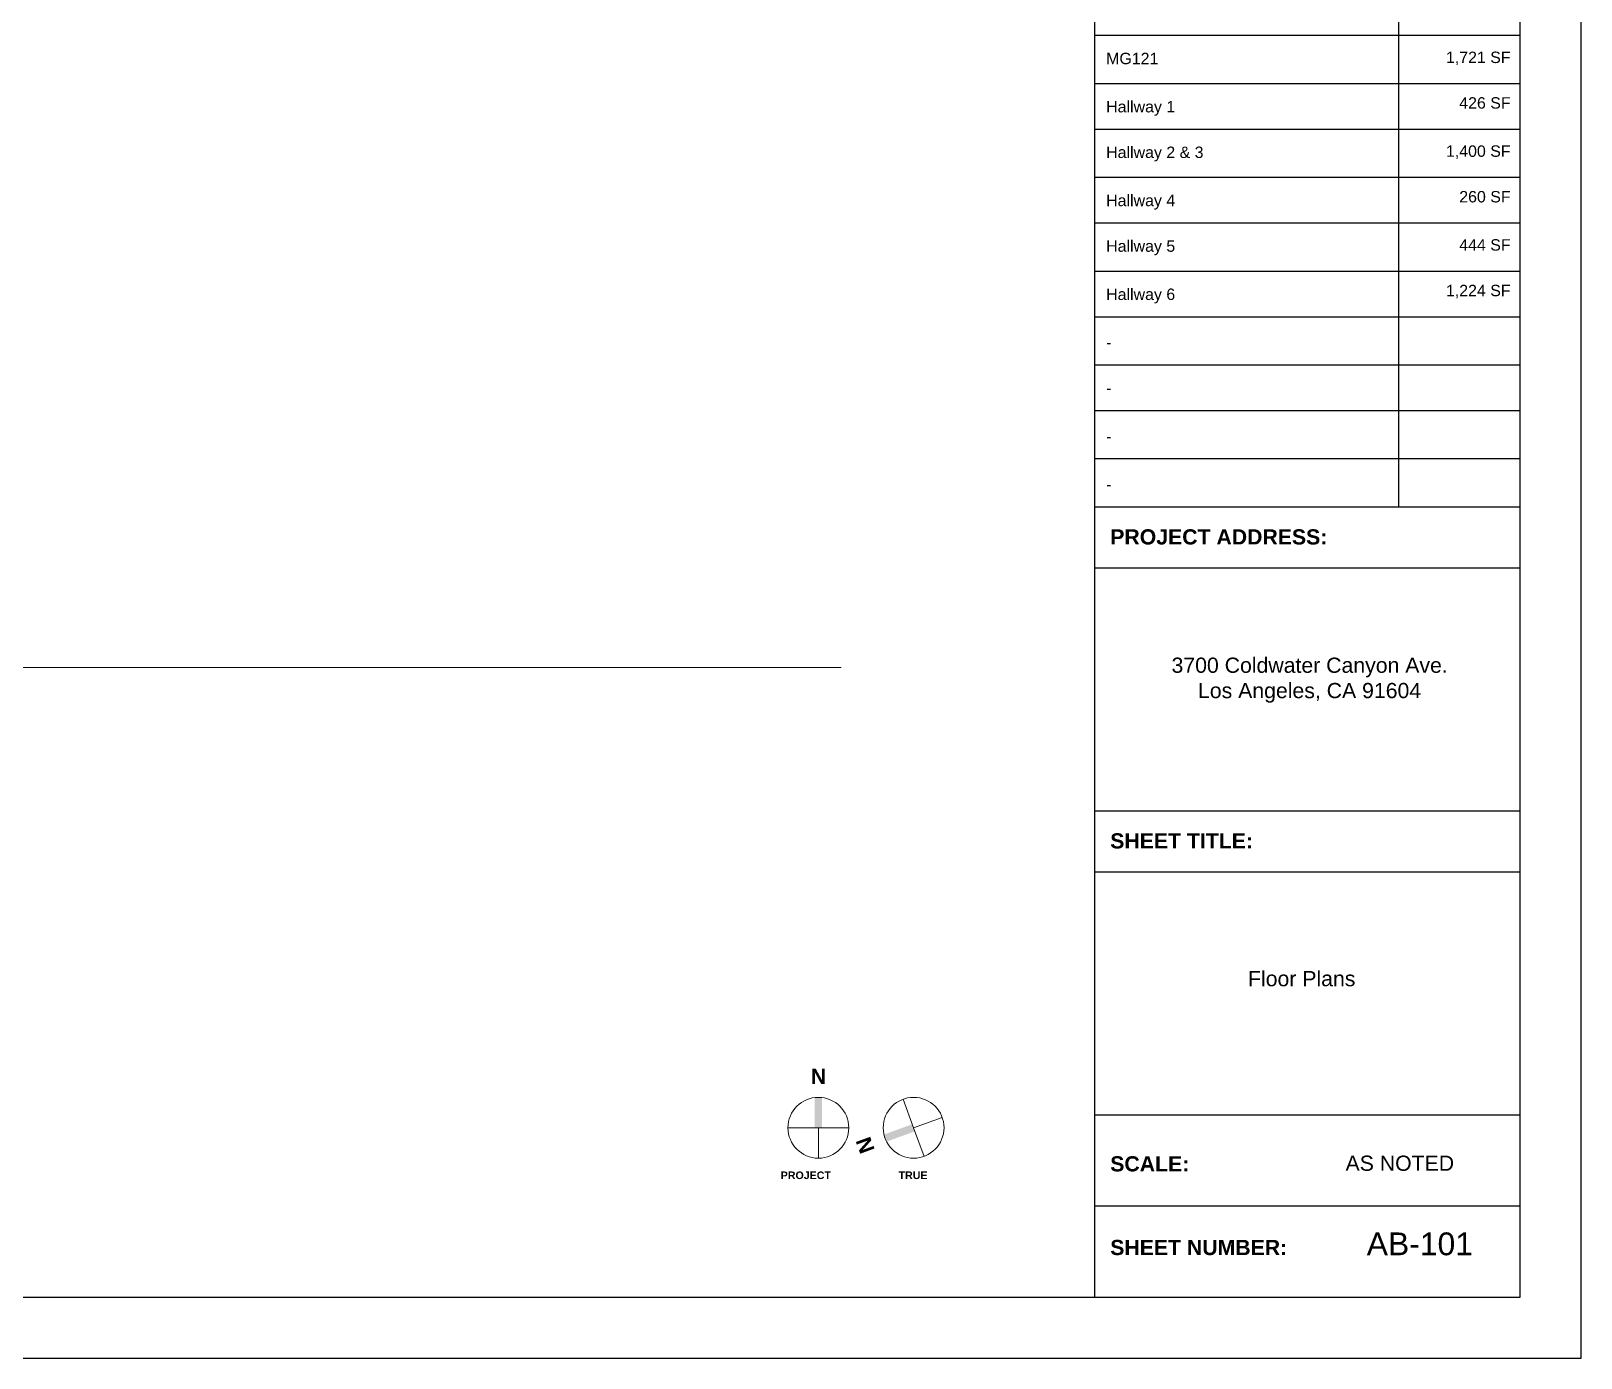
# Model space of a CAD drawing. Header units: inches. Extents: x -2078 to 106214, y -964 to 6385.
# Drawn here: x 15662 to 16886, y 2929 to 3976 of the extents above; entities that cross this region are included whole.
import ezdxf

# ---------------------------------------------------------------- set-up
doc = ezdxf.new("R2010")
doc.units = ezdxf.units.IN
doc.header["$MEASUREMENT"] = 0
for name, color, linetype, lineweight in [('A-ANNO', 2, 'Continuous', 5), ('A-DETAIL-2', 20, 'Continuous', 25), ('A-DETAIL-3', 40, 'Continuous', 15)]:
    doc.layers.add(name, color=color, linetype=linetype, lineweight=lineweight)
doc.layers.add('A-TB', color=7, linetype='Continuous')
doc.styles.add('Arial_3', font='arial.ttf', dxfattribs={"height": 0.125})
doc.styles.add('Arial_4', font='arial.ttf', dxfattribs={"height": 3})
doc.styles.add('Arial_5', font='arial.ttf', dxfattribs={"height": 0.09375})
doc.styles.add('Arial_B_2', font='arialbd.ttf', dxfattribs={"height": 0.125})
doc.styles.add('Arial_B_3', font='arialbd.ttf', dxfattribs={"height": 0.0625})

# ---------------------------------------------------------------- blocks, each defined once
blk = doc.blocks.new('north arrow - north arrow-1258243-Floor Plans')
at = {"layer": 'A-ANNO'}
h = blk.add_hatch(color=256, dxfattribs=at)
edge = h.paths.add_edge_path()
edge.add_line((0.031, 0), (-0.031, 0))
edge.add_line((-0.031, 0), (-0.031, 0.248))
edge.add_arc((0, 0), 0.25, 82.8192, 97.1808, ccw=False)
edge.add_line((0.031, 0.248), (0.031, 0))
at = {"layer": 'A-ANNO', "lineweight": 20}
for q in [(-0.25, 0), (0.25, 0), (0, -0.25)]:
    blk.add_line((0, 0), q, dxfattribs=at)
at = {"layer": 'A-ANNO'}
blk.add_circle((0, 0), 0.25, dxfattribs=at)
at = {"layer": 'A-ANNO', "insert": (-0.062, 0.486), "char_height": 0.125, "width": 0.1515, "attachment_point": 1, "style": 'Arial_B_2', "bg_fill": 3, "box_fill_scale": 1.25, "bg_fill_color": 256, "bg_fill_true_color": 13158600, "bg_fill_transparency": 0}
blk.add_mtext('\\fArial|b1|i0|c0|p34|;N', dxfattribs=at)
blk = doc.blocks.new('JC_TB_48x36 - JC_TB_3624-1264225-Floor Plans')
at = {"layer": 'A-TB'}
for p, q in [((47.997, -11.988), (47.997, 24.012)), ((43.997, 23.512), (43.997, -11.488)), ((47.497, -11.488), (47.497, 23.512)), ((43.997, -4.988), (47.497, -4.988)), ((43.997, -5.488), (47.497, -5.488)), ((43.997, -7.488), (47.497, -7.488)), ((43.997, -7.988), (47.497, -7.988)), ((43.997, -9.988), (47.497, -9.988)), ((47.497, -10.738), (43.997, -10.738)), ((0.747, -11.488), (47.497, -11.488)), ((-0.003, -11.988), (47.997, -11.988))]:
    blk.add_line(p, q, dxfattribs=at)
at = {"layer": 'A-TB', "char_height": 0.125, "attachment_point": 1, "bg_fill": 2}
for s, insert, width, style in [('PROJECT ADDRESS:', (44.126, -5.172), 2.14941, 'Arial_B_2'), ('SHEET TITLE:', (44.126, -7.672), 1.42031, 'Arial_B_2'), ('SCALE:', (44.126, -10.328), 0.77959, 'Arial_B_2'), ('AS NOTED', (46.061, -10.323), 1.08259, 'Arial_3'), ('SHEET NUMBER:', (44.126, -11.016), 1.76434, 'Arial_B_2')]:
    blk.add_mtext(s, dxfattribs=dict(at, insert=insert, width=width, style=style))

msp = doc.modelspace()

# ---------------------------------------------------------------- linework, layer by layer
at = {"layer": 'A-ANNO', "lineweight": 9}
msp.add_line((12553.483, 3473.816), (16301.99, 3473.816), dxfattribs=at)

# ---------------------------------------------------------------- block references
at = {"layer": 'A-ANNO', "xscale": 96, "yscale": 96, "zscale": 96}
msp.add_blockref('north arrow - north arrow-1258243-Floor Plans', (16283.881, 3110.433), dxfattribs=at)

# ---------------------------------------------------------------- texts
at = {"layer": 'A-ANNO', "char_height": 6, "attachment_point": 1, "style": 'Arial_B_3'}
for s, insert, width in [('PROJECT', (16254.187, 3075.924), 49.086), ('TRUE', (16347.237, 3075.924), 28.482)]:
    msp.add_mtext(s, dxfattribs=dict(at, insert=insert, width=width))
at = {"layer": 'A-TB', "attachment_point": 1, "bg_fill": 3, "box_fill_scale": 1.25, "bg_fill_color": 256, "bg_fill_true_color": 13158600, "bg_fill_transparency": 0}
for s, insert, char_height, width, style in [('\\pi4.04896;3700 Coldwater Canyon Ave. \\P\\pi24.94664;Los Angeles, CA 91604', (16558.627, 3481.635), 12, 223.9997, 'Arial_3'), ('Floor Plans', (16623.035, 3234.191), 12, 102.717, 'Arial_3'), ('AB-101', (16716.74, 3027.795), 18, 101.808, 'Arial_4')]:
    msp.add_mtext(s, dxfattribs=dict(at, insert=insert, char_height=char_height, width=width, style=style))

# ---------------------------------------------------------------- next in the draw order: block references
at = {"layer": 'A-ANNO', "xscale": 96.00000000000001, "yscale": 96.00000000000001, "zscale": 96.00000000000001, "rotation": 109.9999999999995}
msp.add_blockref('north arrow - north arrow-1258243-Floor Plans', (16359.083, 3110.433), dxfattribs=at)

# ---------------------------------------------------------------- next in the draw order: block references
at = {"layer": 'A-TB', "xscale": 96, "yscale": 96, "zscale": 96}
msp.add_blockref('JC_TB_48x36 - JC_TB_3624-1264225-Floor Plans', (12278.18, 4079.463), dxfattribs=at)

# ---------------------------------------------------------------- next in the draw order: linework, layer by layer
at = {"layer": 'A-DETAIL-2', "lineweight": 30}
for p, q in [((16741.88, 4879.801), (16741.88, 3600.663)), ((16501.88, 3972.966), (16837.88, 3972.966)), ((16501.88, 3934.915), (16837.88, 3934.915)), ((16501.88, 3898.915), (16837.88, 3898.915)), ((16501.88, 3860.865), (16837.88, 3860.865)), ((16501.88, 3824.865), (16837.88, 3824.865)), ((16501.88, 3786.814), (16837.88, 3786.814)), ((16501.88, 3750.814), (16837.88, 3750.814)), ((16501.88, 3712.764), (16837.88, 3712.764)), ((16501.88, 3676.764), (16837.88, 3676.764)), ((16501.88, 3638.714), (16837.88, 3638.714))]:
    msp.add_line(p, q, dxfattribs=at)
at = {"layer": 'A-DETAIL-3'}
for p, q in [((16501.88, 4566.434), (16501.88, 3600.663)), ((16837.88, 3600.663), (16837.88, 4566.434))]:
    msp.add_line(p, q, dxfattribs=at)

# ---------------------------------------------------------------- next in the draw order: texts
at = {"layer": 'A-ANNO', "char_height": 9, "attachment_point": 1, "style": 'Arial_5'}
for s, insert, width in [('MG121', (16511.058, 3959.158), 53.025), ('1,721 SF', (16779.281, 3960.074), 62.115), ('Hallway 1', (16511.058, 3921.108), 66.357), ('426 SF', (16789.781, 3924.074), 49.389), ('Hallway 2 & 3', (16511.058, 3885.108), 93.627), ('1,400 SF', (16779.281, 3886.023), 62.115), ('Hallway 4', (16511.058, 3847.057), 66.357), ('260 SF', (16789.781, 3850.023), 49.389), ('Hallway 5', (16511.058, 3811.057), 66.357), ('444 SF', (16789.781, 3811.973), 49.389), ('Hallway 6', (16511.058, 3773.007), 66.357), ('1,224 SF', (16779.281, 3775.973), 62.115), ('-', (16511.058, 3734.957), 5.151), ('-', (16511.058, 3698.957), 5.151), ('-', (16511.058, 3660.906), 5.151), ('-', (16511.058, 3622.856), 5.151)]:
    msp.add_mtext(s, dxfattribs=dict(at, insert=insert, width=width))

doc.saveas('drawing.dxf')
